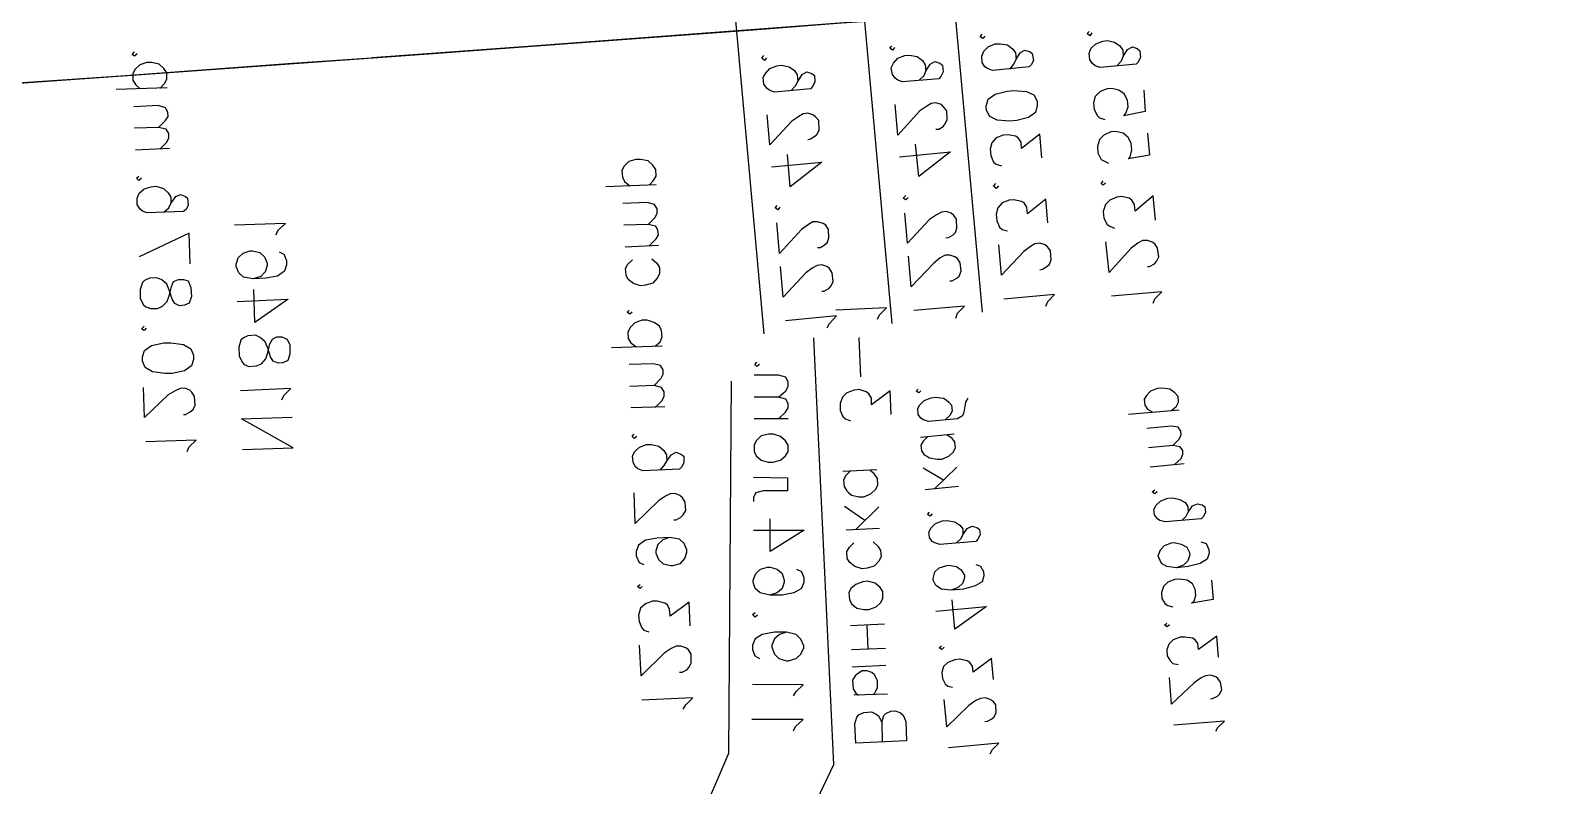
# Model space of a CAD drawing. Header units: metres. Extents: x 131 to 658, y 22 to 173.
# Drawn here: x 510.84 to 542.35, y 114.45 to 130.02 of the extents above; entities that cross this region are included whole.
import ezdxf

# ---------------------------------------------------------------- set-up
doc = ezdxf.new("R2010")
doc.units = ezdxf.units.M
for name, color, linetype in [('ELECTR_CABLE', 7, 'Continuous'), ('ELECTR_CABLE_COMM', 7, 'Continuous'), ('ROAD', 7, 'Continuous'), ('SEWER', 7, 'Continuous'), ('SIDEWALK_PATH', 7, 'Continuous'), ('WATER_PIPELINE', 7, 'Continuous')]:
    doc.layers.add(name, color=color, linetype=linetype)

msp = doc.modelspace()

# ---------------------------------------------------------------- linework, layer by layer
at = {"layer": 'ELECTR_CABLE'}
for points in [[(522.203, 139.305), (521.37, 139.827), (521.37, 139.827), (527.806, 132.802), (527.806, 132.802), (528.605, 123.98)], [(522.125, 138.329), (521.426, 139.005), (521.426, 139.005), (525.165, 132.592), (525.165, 132.592), (525.964, 123.77)], [(532.733, 129.973), (532.689, 129.917), (532.689, 129.917), (532.634, 129.962), (532.634, 129.962), (532.678, 130.006)], [(528.661, 129.673), (528.617, 129.618), (528.617, 129.618), (528.561, 129.662), (528.561, 129.662), (528.605, 129.706)], [(533.244, 129.296), (533.344, 129.396), (533.344, 129.396), (533.377, 129.484), (533.377, 129.484), (533.466, 129.629), (533.466, 129.629), (533.566, 129.684), (533.566, 129.684), (533.666, 129.651), (533.666, 129.651), (533.721, 129.607), (533.721, 129.607), (533.732, 129.473), (533.732, 129.473), (533.688, 129.373), (533.688, 129.373), (533.643, 129.329), (533.643, 129.329), (532.9, 129.263), (532.9, 129.263), (532.8, 129.296), (532.8, 129.296), (532.745, 129.34), (532.745, 129.34), (532.689, 129.418), (532.689, 129.418), (532.678, 129.551), (532.678, 129.551), (532.711, 129.651), (532.711, 129.651), (532.811, 129.751), (532.811, 129.751), (532.955, 129.806), (532.955, 129.806), (533.055, 129.817), (533.055, 129.817), (533.199, 129.784), (533.199, 129.784), (533.31, 129.706), (533.31, 129.706), (533.366, 129.618), (533.366, 129.618), (533.377, 129.484)], [(526.02, 129.462), (525.975, 129.407), (525.975, 129.407), (525.92, 129.451), (525.92, 129.451), (525.964, 129.507)], [(526.53, 128.785), (526.619, 128.885), (526.619, 128.885), (526.663, 128.974), (526.663, 128.974), (526.752, 129.118), (526.752, 129.118), (526.852, 129.174), (526.852, 129.174), (526.952, 129.14), (526.952, 129.14), (527.007, 129.096), (527.007, 129.096), (527.019, 128.963), (527.019, 128.963), (526.974, 128.874), (526.974, 128.874), (526.93, 128.819), (526.93, 128.819), (526.186, 128.752), (526.186, 128.752), (526.086, 128.785), (526.086, 128.785), (526.031, 128.83), (526.031, 128.83), (525.964, 128.918), (525.964, 128.918), (525.953, 129.052), (525.953, 129.052), (525.998, 129.14), (525.998, 129.14), (526.086, 129.24), (526.086, 129.24), (526.231, 129.296), (526.231, 129.296), (526.331, 129.307), (526.331, 129.307), (526.486, 129.274), (526.486, 129.274), (526.597, 129.196), (526.597, 129.196), (526.652, 129.107), (526.652, 129.107), (526.663, 128.974)], [(529.171, 128.996), (529.271, 129.096), (529.271, 129.096), (529.304, 129.185), (529.304, 129.185), (529.393, 129.329), (529.393, 129.329), (529.493, 129.385), (529.493, 129.385), (529.593, 129.351), (529.593, 129.351), (529.649, 129.307), (529.649, 129.307), (529.66, 129.174), (529.66, 129.174), (529.615, 129.074), (529.615, 129.074), (529.571, 129.029), (529.571, 129.029), (528.827, 128.963), (528.827, 128.963), (528.727, 128.996), (528.727, 128.996), (528.672, 129.041), (528.672, 129.041), (528.617, 129.118), (528.617, 129.118), (528.594, 129.251), (528.594, 129.251), (528.639, 129.351), (528.639, 129.351), (528.727, 129.451), (528.727, 129.451), (528.872, 129.507), (528.872, 129.507), (528.972, 129.518), (528.972, 129.518), (529.127, 129.484), (529.127, 129.484), (529.238, 129.407), (529.238, 129.407), (529.293, 129.318), (529.293, 129.318), (529.304, 129.185)], [(533.799, 128.796), (533.832, 128.353), (533.832, 128.353), (533.388, 128.264), (533.388, 128.264), (533.433, 128.319), (533.433, 128.319), (533.477, 128.452), (533.477, 128.452), (533.466, 128.586), (533.466, 128.586), (533.399, 128.719), (533.399, 128.719), (533.288, 128.796), (533.288, 128.796), (533.144, 128.83), (533.144, 128.83), (533.044, 128.819), (533.044, 128.819), (532.9, 128.763), (532.9, 128.763), (532.8, 128.663), (532.8, 128.663), (532.767, 128.53), (532.767, 128.53), (532.778, 128.397), (532.778, 128.397), (532.844, 128.264), (532.844, 128.264), (532.889, 128.219), (532.889, 128.219), (533, 128.186)], [(526.874, 127.776), (526.93, 127.787), (526.93, 127.787), (527.019, 127.842), (527.019, 127.842), (527.063, 127.887), (527.063, 127.887), (527.107, 127.975), (527.107, 127.975), (527.096, 128.164), (527.096, 128.164), (527.03, 128.242), (527.03, 128.242), (526.974, 128.286), (526.974, 128.286), (526.874, 128.319), (526.874, 128.319), (526.774, 128.308), (526.774, 128.308), (526.686, 128.253), (526.686, 128.253), (526.541, 128.153), (526.541, 128.153), (526.086, 127.665), (526.086, 127.665), (526.031, 128.286)], [(529.515, 127.986), (529.571, 127.986), (529.571, 127.986), (529.66, 128.042), (529.66, 128.042), (529.704, 128.097), (529.704, 128.097), (529.748, 128.186), (529.748, 128.186), (529.737, 128.364), (529.737, 128.364), (529.671, 128.452), (529.671, 128.452), (529.626, 128.497), (529.626, 128.497), (529.515, 128.53), (529.515, 128.53), (529.415, 128.519), (529.415, 128.519), (529.327, 128.464), (529.327, 128.464), (529.182, 128.364), (529.182, 128.364), (528.727, 127.864), (528.727, 127.864), (528.672, 128.497)], [(528.761, 127.42), (529.815, 127.52), (529.815, 127.52), (529.16, 127.01), (529.16, 127.01), (529.094, 127.676)], [(533.876, 127.909), (533.921, 127.454), (533.921, 127.454), (533.477, 127.376), (533.477, 127.376), (533.521, 127.42), (533.521, 127.42), (533.555, 127.565), (533.555, 127.565), (533.543, 127.698), (533.543, 127.698), (533.477, 127.82), (533.477, 127.82), (533.377, 127.909), (533.377, 127.909), (533.222, 127.942), (533.222, 127.942), (533.122, 127.931), (533.122, 127.931), (532.978, 127.864), (532.978, 127.864), (532.889, 127.776), (532.889, 127.776), (532.844, 127.631), (532.844, 127.631), (532.855, 127.498), (532.855, 127.498), (532.922, 127.365), (532.922, 127.365), (532.978, 127.332), (532.978, 127.332), (533.077, 127.287)], [(526.12, 127.21), (527.163, 127.309), (527.163, 127.309), (526.508, 126.799), (526.508, 126.799), (526.453, 127.465)], [(533.011, 126.877), (532.966, 126.832), (532.966, 126.832), (532.922, 126.866), (532.922, 126.866), (532.966, 126.921)], [(526.297, 126.377), (526.253, 126.322), (526.253, 126.322), (526.197, 126.366), (526.197, 126.366), (526.242, 126.411)], [(528.938, 126.577), (528.894, 126.533), (528.894, 126.533), (528.838, 126.566), (528.838, 126.566), (528.894, 126.621)], [(534.043, 126.111), (533.998, 126.61), (533.998, 126.61), (533.621, 126.3), (533.621, 126.3), (533.61, 126.433), (533.61, 126.433), (533.555, 126.522), (533.555, 126.522), (533.499, 126.566), (533.499, 126.566), (533.344, 126.599), (533.344, 126.599), (533.244, 126.588), (533.244, 126.588), (533.1, 126.522), (533.1, 126.522), (533.011, 126.433), (533.011, 126.433), (532.966, 126.289), (532.966, 126.289), (532.978, 126.155), (532.978, 126.155), (533.044, 126.022), (533.044, 126.022), (533.1, 125.989), (533.1, 125.989), (533.199, 125.945)], [(527.074, 125.545), (527.13, 125.545), (527.13, 125.545), (527.218, 125.601), (527.218, 125.601), (527.274, 125.645), (527.274, 125.645), (527.307, 125.745), (527.307, 125.745), (527.296, 125.922), (527.296, 125.922), (527.241, 126.011), (527.241, 126.011), (527.185, 126.044), (527.185, 126.044), (527.074, 126.078), (527.074, 126.078), (526.974, 126.078), (526.974, 126.078), (526.885, 126.022), (526.885, 126.022), (526.741, 125.922), (526.741, 125.922), (526.286, 125.423), (526.286, 125.423), (526.231, 126.056)], [(529.715, 125.745), (529.771, 125.756), (529.771, 125.756), (529.87, 125.811), (529.87, 125.811), (529.915, 125.856), (529.915, 125.856), (529.948, 125.945), (529.948, 125.945), (529.937, 126.133), (529.937, 126.133), (529.882, 126.211), (529.882, 126.211), (529.826, 126.255), (529.826, 126.255), (529.726, 126.289), (529.726, 126.289), (529.626, 126.277), (529.626, 126.277), (529.526, 126.222), (529.526, 126.222), (529.382, 126.122), (529.382, 126.122), (528.927, 125.634), (528.927, 125.634), (528.872, 126.255)], [(533.876, 125.157), (533.921, 125.157), (533.921, 125.157), (534.021, 125.212), (534.021, 125.212), (534.065, 125.257), (534.065, 125.257), (534.109, 125.356), (534.109, 125.356), (534.087, 125.534), (534.087, 125.534), (534.032, 125.623), (534.032, 125.623), (533.976, 125.656), (533.976, 125.656), (533.876, 125.689), (533.876, 125.689), (533.776, 125.689), (533.776, 125.689), (533.677, 125.634), (533.677, 125.634), (533.543, 125.534), (533.543, 125.534), (533.088, 125.035), (533.088, 125.035), (533.022, 125.667)], [(527.163, 124.646), (527.207, 124.646), (527.207, 124.646), (527.307, 124.702), (527.307, 124.702), (527.351, 124.757), (527.351, 124.757), (527.396, 124.846), (527.396, 124.846), (527.374, 125.024), (527.374, 125.024), (527.318, 125.112), (527.318, 125.112), (527.263, 125.157), (527.263, 125.157), (527.163, 125.19), (527.163, 125.19), (527.063, 125.179), (527.063, 125.179), (526.963, 125.123), (526.963, 125.123), (526.83, 125.024), (526.83, 125.024), (526.364, 124.524), (526.364, 124.524), (526.308, 125.157)], [(529.804, 124.857), (529.848, 124.857), (529.848, 124.857), (529.948, 124.913), (529.948, 124.913), (529.992, 124.957), (529.992, 124.957), (530.037, 125.057), (530.037, 125.057), (530.015, 125.234), (530.015, 125.234), (529.959, 125.323), (529.959, 125.323), (529.904, 125.356), (529.904, 125.356), (529.804, 125.39), (529.804, 125.39), (529.704, 125.39), (529.704, 125.39), (529.604, 125.334), (529.604, 125.334), (529.471, 125.223), (529.471, 125.223), (529.005, 124.735), (529.005, 124.735), (528.949, 125.368)], [(533.998, 124.402), (534.032, 124.491), (534.032, 124.491), (534.176, 124.635), (534.176, 124.635), (533.133, 124.546)], [(528.306, 124.069), (528.35, 124.158), (528.35, 124.158), (528.494, 124.302), (528.494, 124.302), (527.451, 124.258)], [(529.926, 124.091), (529.959, 124.191), (529.959, 124.191), (530.103, 124.336), (530.103, 124.336), (529.06, 124.247)], [(527.274, 123.892), (527.318, 123.98), (527.318, 123.98), (527.462, 124.136), (527.462, 124.136), (526.408, 124.036)], [(515.8, 91.09), (515.622, 90.124), (515.622, 90.124), (527.407, 114.881), (527.407, 114.881), (526.996, 123.681)], [(527.962, 122.882), (527.929, 123.692)], [(528.594, 122.105), (528.572, 122.593), (528.572, 122.593), (528.184, 122.305), (528.184, 122.305), (528.184, 122.438), (528.184, 122.438), (528.128, 122.527), (528.128, 122.527), (528.073, 122.571), (528.073, 122.571), (527.929, 122.616), (527.929, 122.616), (527.829, 122.604), (527.829, 122.604), (527.673, 122.549), (527.673, 122.549), (527.584, 122.46), (527.584, 122.46), (527.54, 122.327), (527.54, 122.327), (527.54, 122.183), (527.54, 122.183), (527.596, 122.061), (527.596, 122.061), (527.651, 122.016), (527.651, 122.016), (527.751, 121.972)], [(529.205, 122.593), (529.16, 122.549), (529.16, 122.549), (529.105, 122.582), (529.105, 122.582), (529.149, 122.627)], [(534.376, 122.183), (534.476, 122.272), (534.476, 122.272), (534.52, 122.36), (534.52, 122.36), (534.509, 122.471), (534.509, 122.471), (534.442, 122.549), (534.442, 122.549), (534.342, 122.627), (534.342, 122.627), (534.187, 122.649), (534.187, 122.649), (534.087, 122.638), (534.087, 122.638), (533.943, 122.582), (533.943, 122.582), (533.854, 122.493), (533.854, 122.493), (533.81, 122.416), (533.81, 122.416), (533.821, 122.294), (533.821, 122.294), (533.876, 122.216), (533.876, 122.216), (533.987, 122.149)], [(530.17, 122.438), (530.126, 122.36), (530.126, 122.36), (530.092, 122.149), (530.092, 122.149), (530.059, 122.072), (530.059, 122.072), (529.959, 122.016), (529.959, 122.016), (529.36, 121.961), (529.36, 121.961), (529.26, 121.994), (529.26, 121.994), (529.205, 122.027), (529.205, 122.027), (529.149, 122.105), (529.149, 122.105), (529.138, 122.227), (529.138, 122.227), (529.182, 122.305), (529.182, 122.305), (529.271, 122.394), (529.271, 122.394), (529.415, 122.449), (529.415, 122.449), (529.515, 122.46), (529.515, 122.46), (529.671, 122.438), (529.671, 122.438), (529.726, 122.405), (529.726, 122.405), (529.782, 122.36), (529.782, 122.36), (529.837, 122.294), (529.837, 122.294), (529.848, 122.172), (529.848, 122.172), (529.804, 122.083), (529.804, 122.083), (529.704, 121.994)], [(534.531, 122.194), (533.488, 122.105)], [(529.893, 121.695), (529.194, 121.628)], [(529.338, 121.639), (529.249, 121.55), (529.249, 121.55), (529.205, 121.473), (529.205, 121.473), (529.216, 121.351), (529.216, 121.351), (529.271, 121.273), (529.271, 121.273), (529.327, 121.24), (529.327, 121.24), (529.382, 121.206), (529.382, 121.206), (529.538, 121.184), (529.538, 121.184), (529.637, 121.184), (529.637, 121.184), (529.782, 121.24), (529.782, 121.24), (529.87, 121.328), (529.87, 121.328), (529.915, 121.417), (529.915, 121.417), (529.904, 121.539), (529.904, 121.539), (529.848, 121.606), (529.848, 121.606), (529.737, 121.683)], [(534.398, 121.461), (534.531, 121.595), (534.531, 121.595), (534.575, 121.683), (534.575, 121.683), (534.564, 121.761), (534.564, 121.761), (534.509, 121.839), (534.509, 121.839), (534.365, 121.861), (534.365, 121.861), (533.865, 121.817)], [(534.431, 121.062), (534.575, 121.195), (534.575, 121.195), (534.609, 121.284), (534.609, 121.284), (534.609, 121.362), (534.609, 121.362), (534.553, 121.439), (534.553, 121.439), (534.398, 121.461), (534.398, 121.461), (533.899, 121.417)], [(529.948, 121.018), (529.493, 120.574)], [(534.631, 121.084), (533.932, 121.018)], [(528.295, 120.962), (527.596, 120.929)], [(527.751, 120.94), (527.651, 120.84), (527.651, 120.84), (527.607, 120.751), (527.607, 120.751), (527.618, 120.618), (527.618, 120.618), (527.673, 120.529), (527.673, 120.529), (527.718, 120.485), (527.718, 120.485), (527.773, 120.441), (527.773, 120.441), (527.929, 120.407), (527.929, 120.407), (528.028, 120.407), (528.028, 120.407), (528.173, 120.463), (528.173, 120.463), (528.272, 120.563), (528.272, 120.563), (528.317, 120.651), (528.317, 120.651), (528.306, 120.785), (528.306, 120.785), (528.25, 120.873), (528.25, 120.873), (528.15, 120.951)], [(529.671, 120.751), (529.249, 120.995)], [(529.981, 120.618), (529.293, 120.552)], [(534.076, 120.507), (534.032, 120.463), (534.032, 120.463), (533.976, 120.507), (533.976, 120.507), (534.032, 120.552)], [(528.051, 119.919), (527.629, 120.208)], [(528.339, 120.196), (527.862, 119.73)], [(529.438, 120.052), (529.393, 120.008), (529.393, 120.008), (529.338, 120.041), (529.338, 120.041), (529.382, 120.085)], [(534.587, 119.919), (534.675, 120.008), (534.675, 120.008), (534.72, 120.085), (534.72, 120.085), (534.808, 120.219), (534.808, 120.219), (534.908, 120.263), (534.908, 120.263), (535.008, 120.241), (535.008, 120.241), (535.064, 120.196), (535.064, 120.196), (535.075, 120.085), (535.075, 120.085), (535.03, 119.997), (535.03, 119.997), (534.986, 119.952), (534.986, 119.952), (534.243, 119.886), (534.243, 119.886), (534.132, 119.919), (534.132, 119.919), (534.087, 119.952), (534.087, 119.952), (534.021, 120.03), (534.021, 120.03), (534.01, 120.141), (534.01, 120.141), (534.054, 120.23), (534.054, 120.23), (534.154, 120.319), (534.154, 120.319), (534.298, 120.374), (534.298, 120.374), (534.398, 120.385), (534.398, 120.385), (534.542, 120.352), (534.542, 120.352), (534.653, 120.285), (534.653, 120.285), (534.709, 120.208), (534.709, 120.208), (534.72, 120.085)], [(529.937, 119.453), (530.037, 119.542), (530.037, 119.542), (530.07, 119.619), (530.07, 119.619), (530.159, 119.753), (530.159, 119.753), (530.259, 119.797), (530.259, 119.797), (530.359, 119.775), (530.359, 119.775), (530.414, 119.73), (530.414, 119.73), (530.425, 119.619), (530.425, 119.619), (530.381, 119.531), (530.381, 119.531), (530.337, 119.486), (530.337, 119.486), (529.593, 119.42), (529.593, 119.42), (529.493, 119.453), (529.493, 119.453), (529.438, 119.486), (529.438, 119.486), (529.382, 119.564), (529.382, 119.564), (529.371, 119.675), (529.371, 119.675), (529.415, 119.764), (529.415, 119.764), (529.504, 119.852), (529.504, 119.852), (529.649, 119.908), (529.649, 119.908), (529.748, 119.919), (529.748, 119.919), (529.904, 119.886), (529.904, 119.886), (530.004, 119.819), (530.004, 119.819), (530.07, 119.741), (530.07, 119.741), (530.07, 119.619)], [(528.35, 119.753), (527.662, 119.719)], [(528.217, 119.475), (528.317, 119.386), (528.317, 119.386), (528.372, 119.298), (528.372, 119.298), (528.383, 119.164), (528.383, 119.164), (528.339, 119.076), (528.339, 119.076), (528.239, 118.976), (528.239, 118.976), (528.095, 118.931), (528.095, 118.931), (527.995, 118.92), (527.995, 118.92), (527.84, 118.965), (527.84, 118.965), (527.74, 119.053), (527.74, 119.053), (527.684, 119.131), (527.684, 119.131), (527.673, 119.275), (527.673, 119.275), (527.729, 119.364), (527.729, 119.364), (527.818, 119.453)], [(534.975, 119.475), (535.086, 119.442), (535.086, 119.442), (535.141, 119.32), (535.141, 119.32), (535.152, 119.242), (535.152, 119.242), (535.108, 119.12), (535.108, 119.12), (534.964, 119.031), (534.964, 119.031), (534.72, 118.965), (534.72, 118.965), (534.476, 118.943), (534.476, 118.943), (534.276, 118.965), (534.276, 118.965), (534.165, 119.031), (534.165, 119.031), (534.109, 119.153), (534.109, 119.153), (534.098, 119.187), (534.098, 119.187), (534.143, 119.309), (534.143, 119.309), (534.231, 119.397), (534.231, 119.397), (534.376, 119.453), (534.376, 119.453), (534.431, 119.464), (534.431, 119.464), (534.575, 119.431), (534.575, 119.431), (534.686, 119.364), (534.686, 119.364), (534.742, 119.253), (534.742, 119.253), (534.753, 119.209), (534.753, 119.209), (534.709, 119.087), (534.709, 119.087), (534.62, 118.998), (534.62, 118.998), (534.476, 118.943)], [(530.337, 119.009), (530.436, 118.976), (530.436, 118.976), (530.492, 118.865), (530.492, 118.865), (530.503, 118.776), (530.503, 118.776), (530.47, 118.654), (530.47, 118.654), (530.325, 118.565), (530.325, 118.565), (530.081, 118.499), (530.081, 118.499), (529.826, 118.476), (529.826, 118.476), (529.626, 118.499), (529.626, 118.499), (529.515, 118.576), (529.515, 118.576), (529.46, 118.687), (529.46, 118.687), (529.46, 118.721), (529.46, 118.721), (529.493, 118.854), (529.493, 118.854), (529.582, 118.943), (529.582, 118.943), (529.737, 118.987), (529.737, 118.987), (529.782, 118.998), (529.782, 118.998), (529.937, 118.965), (529.937, 118.965), (530.037, 118.898), (530.037, 118.898), (530.103, 118.787), (530.103, 118.787), (530.103, 118.743), (530.103, 118.743), (530.07, 118.621), (530.07, 118.621), (529.97, 118.532), (529.97, 118.532), (529.826, 118.476)], [(528.417, 118.31), (528.417, 118.454), (528.417, 118.454), (528.361, 118.532), (528.361, 118.532), (528.261, 118.621), (528.261, 118.621), (528.106, 118.665), (528.106, 118.665), (528.006, 118.654), (528.006, 118.654), (527.862, 118.599), (527.862, 118.599), (527.762, 118.51), (527.762, 118.51), (527.718, 118.421), (527.718, 118.421), (527.729, 118.288), (527.729, 118.288), (527.773, 118.199), (527.773, 118.199), (527.884, 118.11), (527.884, 118.11), (528.028, 118.077), (528.028, 118.077), (528.128, 118.077), (528.128, 118.077), (528.284, 118.132), (528.284, 118.132), (528.372, 118.221), (528.372, 118.221), (528.417, 118.31)], [(535.197, 118.687), (535.23, 118.288), (535.23, 118.288), (534.786, 118.21), (534.786, 118.21), (534.842, 118.255), (534.842, 118.255), (534.875, 118.377), (534.875, 118.377), (534.864, 118.499), (534.864, 118.499), (534.808, 118.61), (534.808, 118.61), (534.698, 118.687), (534.698, 118.687), (534.542, 118.709), (534.542, 118.709), (534.442, 118.698), (534.442, 118.698), (534.298, 118.643), (534.298, 118.643), (534.209, 118.554), (534.209, 118.554), (534.165, 118.432), (534.165, 118.432), (534.176, 118.31), (534.176, 118.31), (534.243, 118.199), (534.243, 118.199), (534.298, 118.166), (534.298, 118.166), (534.398, 118.132)], [(529.515, 118.044), (530.558, 118.144), (530.558, 118.144), (529.904, 117.677), (529.904, 117.677), (529.848, 118.277)], [(528.45, 117.777), (527.751, 117.744)], [(528.117, 117.267), (528.095, 117.755)], [(534.331, 117.766), (534.287, 117.722), (534.287, 117.722), (534.231, 117.755), (534.231, 117.755), (534.276, 117.8)], [(528.472, 117.278), (527.773, 117.245)], [(529.682, 117.3), (529.637, 117.256), (529.637, 117.256), (529.582, 117.289), (529.582, 117.289), (529.626, 117.333)], [(535.341, 117.1), (535.308, 117.533), (535.308, 117.533), (534.931, 117.256), (534.931, 117.256), (534.919, 117.378), (534.919, 117.378), (534.864, 117.456), (534.864, 117.456), (534.808, 117.489), (534.808, 117.489), (534.653, 117.511), (534.653, 117.511), (534.553, 117.511), (534.553, 117.511), (534.409, 117.456), (534.409, 117.456), (534.32, 117.367), (534.32, 117.367), (534.276, 117.245), (534.276, 117.245), (534.287, 117.123), (534.287, 117.123), (534.354, 117.012), (534.354, 117.012), (534.398, 116.967), (534.398, 116.967), (534.509, 116.945)], [(528.483, 116.923), (527.784, 116.89)], [(530.703, 116.634), (530.658, 117.067), (530.658, 117.067), (530.281, 116.79), (530.281, 116.79), (530.27, 116.912), (530.27, 116.912), (530.214, 116.989), (530.214, 116.989), (530.159, 117.023), (530.159, 117.023), (530.004, 117.056), (530.004, 117.056), (529.904, 117.045), (529.904, 117.045), (529.759, 116.989), (529.759, 116.989), (529.671, 116.901), (529.671, 116.901), (529.637, 116.779), (529.637, 116.779), (529.649, 116.657), (529.649, 116.657), (529.704, 116.546), (529.704, 116.546), (529.759, 116.501), (529.759, 116.501), (529.859, 116.479)], [(528.217, 116.324), (528.261, 116.368), (528.261, 116.368), (528.306, 116.468), (528.306, 116.468), (528.306, 116.601), (528.306, 116.601), (528.295, 116.645), (528.295, 116.645), (528.25, 116.734), (528.25, 116.734), (528.195, 116.779), (528.195, 116.779), (528.095, 116.812), (528.095, 116.812), (527.995, 116.812), (527.995, 116.812), (527.895, 116.756), (527.895, 116.756), (527.851, 116.712), (527.851, 116.712), (527.795, 116.623), (527.795, 116.623), (527.806, 116.446), (527.806, 116.446), (527.862, 116.357), (527.862, 116.357), (527.917, 116.313)], [(535.175, 116.235), (535.219, 116.246), (535.219, 116.246), (535.319, 116.29), (535.319, 116.29), (535.363, 116.335), (535.363, 116.335), (535.408, 116.424), (535.408, 116.424), (535.386, 116.579), (535.386, 116.579), (535.33, 116.657), (535.33, 116.657), (535.286, 116.69), (535.286, 116.69), (535.175, 116.723), (535.175, 116.723), (535.075, 116.712), (535.075, 116.712), (534.986, 116.668), (534.986, 116.668), (534.842, 116.568), (534.842, 116.568), (534.376, 116.124), (534.376, 116.124), (534.331, 116.679)], [(528.517, 116.335), (527.818, 116.313)], [(528.395, 115.747), (528.439, 115.891), (528.439, 115.891), (528.483, 115.935), (528.483, 115.935), (528.583, 115.98), (528.583, 115.98), (528.683, 115.991), (528.683, 115.991), (528.783, 115.946), (528.783, 115.946), (528.838, 115.902), (528.838, 115.902), (528.894, 115.769), (528.894, 115.769), (528.905, 115.369), (528.905, 115.369), (527.862, 115.325), (527.862, 115.325), (527.84, 115.724), (527.84, 115.724), (527.884, 115.858), (527.884, 115.858), (527.929, 115.913), (527.929, 115.913), (528.028, 115.957), (528.028, 115.957), (528.184, 115.969), (528.184, 115.969), (528.284, 115.924), (528.284, 115.924), (528.339, 115.88), (528.339, 115.88), (528.395, 115.747), (528.395, 115.747), (528.406, 115.347)], [(530.525, 115.769), (530.581, 115.78), (530.581, 115.78), (530.669, 115.824), (530.669, 115.824), (530.714, 115.869), (530.714, 115.869), (530.758, 115.957), (530.758, 115.957), (530.747, 116.113), (530.747, 116.113), (530.692, 116.191), (530.692, 116.191), (530.636, 116.224), (530.636, 116.224), (530.536, 116.257), (530.536, 116.257), (530.436, 116.246), (530.436, 116.246), (530.337, 116.202), (530.337, 116.202), (530.192, 116.102), (530.192, 116.102), (529.737, 115.658), (529.737, 115.658), (529.682, 116.224)], [(535.286, 115.569), (535.33, 115.647), (535.33, 115.647), (535.463, 115.78), (535.463, 115.78), (534.42, 115.691)], [(530.636, 115.103), (530.68, 115.192), (530.68, 115.192), (530.814, 115.325), (530.814, 115.325), (529.771, 115.225)]]:
    msp.add_lwpolyline(points, dxfattribs=at)
at = {"layer": 'ELECTR_CABLE_COMM'}
for points in [[(527.851, 138.65), (527.274, 139.449), (527.274, 139.449), (529.671, 132.991), (529.671, 132.991), (530.47, 124.213)], [(530.525, 129.906), (530.481, 129.862), (530.481, 129.862), (530.425, 129.895), (530.425, 129.895), (530.47, 129.95)], [(531.036, 129.229), (531.124, 129.329), (531.124, 129.329), (531.169, 129.429), (531.169, 129.429), (531.258, 129.573), (531.258, 129.573), (531.346, 129.618), (531.346, 129.618), (531.457, 129.584), (531.457, 129.584), (531.502, 129.551), (531.502, 129.551), (531.524, 129.407), (531.524, 129.407), (531.479, 129.318), (531.479, 129.318), (531.435, 129.274), (531.435, 129.274), (530.68, 129.196), (530.68, 129.196), (530.581, 129.24), (530.581, 129.24), (530.525, 129.274), (530.525, 129.274), (530.47, 129.362), (530.47, 129.362), (530.459, 129.496), (530.459, 129.496), (530.503, 129.595), (530.503, 129.595), (530.592, 129.684), (530.592, 129.684), (530.736, 129.751), (530.736, 129.751), (530.836, 129.751), (530.836, 129.751), (530.991, 129.729), (530.991, 129.729), (531.102, 129.64), (531.102, 129.64), (531.158, 129.562), (531.158, 129.562), (531.169, 129.429)], [(531.602, 128.475), (531.568, 128.33), (531.568, 128.33), (531.424, 128.231), (531.424, 128.231), (531.18, 128.164), (531.18, 128.164), (531.036, 128.153), (531.036, 128.153), (530.78, 128.175), (530.78, 128.175), (530.625, 128.253), (530.625, 128.253), (530.558, 128.375), (530.558, 128.375), (530.547, 128.464), (530.547, 128.464), (530.592, 128.608), (530.592, 128.608), (530.736, 128.708), (530.736, 128.708), (530.98, 128.774), (530.98, 128.774), (531.124, 128.785), (531.124, 128.785), (531.38, 128.763), (531.38, 128.763), (531.535, 128.697), (531.535, 128.697), (531.602, 128.563), (531.602, 128.563), (531.602, 128.475)], [(531.701, 127.398), (531.657, 127.887), (531.657, 127.887), (531.28, 127.587), (531.28, 127.587), (531.269, 127.72), (531.269, 127.72), (531.213, 127.809), (531.213, 127.809), (531.158, 127.842), (531.158, 127.842), (531.002, 127.875), (531.002, 127.875), (530.902, 127.864), (530.902, 127.864), (530.758, 127.809), (530.758, 127.809), (530.669, 127.709), (530.669, 127.709), (530.636, 127.576), (530.636, 127.576), (530.647, 127.443), (530.647, 127.443), (530.703, 127.309), (530.703, 127.309), (530.758, 127.265), (530.758, 127.265), (530.869, 127.232)], [(530.803, 126.821), (530.758, 126.766), (530.758, 126.766), (530.703, 126.81), (530.703, 126.81), (530.747, 126.866)], [(531.823, 126.056), (531.779, 126.544), (531.779, 126.544), (531.402, 126.244), (531.402, 126.244), (531.391, 126.377), (531.391, 126.377), (531.335, 126.466), (531.335, 126.466), (531.28, 126.499), (531.28, 126.499), (531.124, 126.533), (531.124, 126.533), (531.025, 126.522), (531.025, 126.522), (530.88, 126.466), (530.88, 126.466), (530.791, 126.366), (530.791, 126.366), (530.758, 126.233), (530.758, 126.233), (530.769, 126.1), (530.769, 126.1), (530.825, 125.967), (530.825, 125.967), (530.88, 125.922), (530.88, 125.922), (530.991, 125.889)], [(531.657, 125.09), (531.712, 125.101), (531.712, 125.101), (531.801, 125.157), (531.801, 125.157), (531.857, 125.201), (531.857, 125.201), (531.89, 125.29), (531.89, 125.29), (531.879, 125.479), (531.879, 125.479), (531.823, 125.556), (531.823, 125.556), (531.768, 125.601), (531.768, 125.601), (531.657, 125.634), (531.657, 125.634), (531.557, 125.623), (531.557, 125.623), (531.468, 125.567), (531.468, 125.567), (531.324, 125.467), (531.324, 125.467), (530.869, 124.979), (530.869, 124.979), (530.814, 125.601)], [(531.779, 124.336), (531.823, 124.435), (531.823, 124.435), (531.957, 124.58), (531.957, 124.58), (530.914, 124.48)]]:
    msp.add_lwpolyline(points, dxfattribs=at)
at = {"layer": 'ROAD'}
msp.add_lwpolyline([(509.718, 128.874), (511.572, 129.007), (513.125, 129.118), (519.051, 129.54), (525.742, 130.039), (527.573, 130.184), (528.106, 130.217), (528.361, 130.239), (537.682, 130.983), (538.015, 131.016), (546.992, 131.77), (551.409, 132.159), (553.983, 132.392), (556.303, 132.603), (565.602, 133.468), (566.789, 133.579), (574.912, 134.378)], dxfattribs=at)
at = {"layer": 'SEWER'}
for points in [[(526.264, 122.46), (526.419, 122.593), (526.419, 122.593), (526.464, 122.682), (526.464, 122.682), (526.464, 122.771), (526.464, 122.771), (526.419, 122.871), (526.419, 122.871), (526.264, 122.915), (526.264, 122.915), (525.765, 122.915)], [(525.876, 123.137), (525.82, 123.093), (525.82, 123.093), (525.776, 123.137), (525.776, 123.137), (525.82, 123.181)], [(520.993, 105.893), (520.86, 104.916), (520.86, 104.916), (525.243, 115.114), (525.243, 115.114), (525.299, 122.793)], [(526.264, 122.016), (526.408, 122.149), (526.408, 122.149), (526.464, 122.238), (526.464, 122.238), (526.464, 122.327), (526.464, 122.327), (526.419, 122.416), (526.419, 122.416), (526.264, 122.46), (526.264, 122.46), (525.765, 122.46)], [(526.464, 122.016), (525.765, 122.016)], [(526.464, 121.339), (526.464, 121.473), (526.464, 121.473), (526.408, 121.561), (526.408, 121.561), (526.308, 121.65), (526.308, 121.65), (526.164, 121.695), (526.164, 121.695), (526.064, 121.695), (526.064, 121.695), (525.909, 121.661), (525.909, 121.661), (525.809, 121.561), (525.809, 121.561), (525.765, 121.473), (525.765, 121.473), (525.765, 121.339), (525.765, 121.339), (525.809, 121.251), (525.809, 121.251), (525.909, 121.162), (525.909, 121.162), (526.053, 121.117), (526.053, 121.117), (526.153, 121.117), (526.153, 121.117), (526.308, 121.162), (526.308, 121.162), (526.408, 121.251), (526.408, 121.251), (526.464, 121.339)], [(525.754, 120.807), (526.453, 120.796), (526.453, 120.796), (526.453, 120.529), (526.453, 120.529), (525.953, 120.529), (525.953, 120.529), (525.798, 120.485), (525.798, 120.485), (525.754, 120.396), (525.754, 120.396), (525.754, 120.307)], [(525.754, 119.719), (526.797, 119.719), (526.797, 119.719), (526.098, 119.275), (526.098, 119.275), (526.098, 119.952)], [(526.641, 118.909), (526.741, 118.865), (526.741, 118.865), (526.786, 118.732), (526.786, 118.732), (526.786, 118.643), (526.786, 118.643), (526.741, 118.51), (526.741, 118.51), (526.586, 118.421), (526.586, 118.421), (526.342, 118.377), (526.342, 118.377), (526.086, 118.377), (526.086, 118.377), (525.887, 118.421), (525.887, 118.421), (525.787, 118.51), (525.787, 118.51), (525.742, 118.643), (525.742, 118.643), (525.742, 118.687), (525.742, 118.687), (525.798, 118.82), (525.798, 118.82), (525.898, 118.909), (525.898, 118.909), (526.042, 118.954), (526.042, 118.954), (526.098, 118.954), (526.098, 118.954), (526.242, 118.909), (526.242, 118.909), (526.342, 118.82), (526.342, 118.82), (526.386, 118.687), (526.386, 118.687), (526.386, 118.643), (526.386, 118.643), (526.342, 118.51), (526.342, 118.51), (526.242, 118.421), (526.242, 118.421), (526.086, 118.377)], [(525.831, 117.966), (525.787, 117.922), (525.787, 117.922), (525.731, 117.977), (525.731, 117.977), (525.787, 118.021)], [(526.43, 117.611), (526.286, 117.567), (526.286, 117.567), (526.186, 117.478), (526.186, 117.478), (526.131, 117.345), (526.131, 117.345), (526.131, 117.3), (526.131, 117.3), (526.186, 117.156), (526.186, 117.156), (526.275, 117.067), (526.275, 117.067), (526.43, 117.023), (526.43, 117.023), (526.475, 117.023), (526.475, 117.023), (526.63, 117.067), (526.63, 117.067), (526.73, 117.156), (526.73, 117.156), (526.786, 117.289), (526.786, 117.289), (526.786, 117.333), (526.786, 117.333), (526.73, 117.467), (526.73, 117.467), (526.63, 117.567), (526.63, 117.567), (526.43, 117.611), (526.43, 117.611), (526.186, 117.611), (526.186, 117.611), (525.931, 117.567), (525.931, 117.567), (525.787, 117.478), (525.787, 117.478), (525.731, 117.345), (525.731, 117.345), (525.731, 117.256), (525.731, 117.256), (525.776, 117.123), (525.776, 117.123), (525.876, 117.067)], [(526.575, 116.301), (526.63, 116.39), (526.63, 116.39), (526.774, 116.523), (526.774, 116.523), (525.731, 116.535)], [(526.575, 115.58), (526.619, 115.669), (526.619, 115.669), (526.774, 115.813), (526.774, 115.813), (525.72, 115.813)]]:
    msp.add_lwpolyline(points, dxfattribs=at)
at = {"layer": 'SIDEWALK_PATH'}
msp.add_lwpolyline([(528.539, 130.25), (521.282, 129.706), (517.886, 129.462), (517.875, 129.451), (516.244, 129.34), (512.704, 129.085), (504.126, 128.497)], dxfattribs=at)
at = {"layer": 'WATER_PIPELINE'}
for points in [[(513.037, 129.54), (512.981, 129.496), (512.981, 129.496), (512.937, 129.529), (512.937, 129.529), (512.981, 129.584)], [(513.503, 128.83), (513.603, 128.93), (513.603, 128.93), (513.647, 129.018), (513.647, 129.018), (513.647, 129.152), (513.647, 129.152), (513.591, 129.24), (513.591, 129.24), (513.492, 129.329), (513.492, 129.329), (513.336, 129.362), (513.336, 129.362), (513.236, 129.362), (513.236, 129.362), (513.092, 129.318), (513.092, 129.318), (512.992, 129.218), (512.992, 129.218), (512.948, 129.129), (512.948, 129.129), (512.948, 128.996), (512.948, 128.996), (513.003, 128.907), (513.003, 128.907), (513.103, 128.819)], [(513.658, 128.841), (512.604, 128.808)], [(513.481, 128.02), (513.625, 128.164), (513.625, 128.164), (513.68, 128.253), (513.68, 128.253), (513.669, 128.341), (513.669, 128.341), (513.625, 128.43), (513.625, 128.43), (513.469, 128.475), (513.469, 128.475), (512.97, 128.452)], [(513.503, 127.576), (513.647, 127.72), (513.647, 127.72), (513.691, 127.809), (513.691, 127.809), (513.691, 127.898), (513.691, 127.898), (513.636, 127.986), (513.636, 127.986), (513.481, 128.02), (513.481, 128.02), (512.981, 128.009)], [(513.702, 127.587), (513.003, 127.554)], [(523.601, 126.832), (523.69, 126.932), (523.69, 126.932), (523.745, 127.021), (523.745, 127.021), (523.734, 127.154), (523.734, 127.154), (523.678, 127.243), (523.678, 127.243), (523.579, 127.332), (523.579, 127.332), (523.423, 127.365), (523.423, 127.365), (523.323, 127.365), (523.323, 127.365), (523.179, 127.321), (523.179, 127.321), (523.079, 127.221), (523.079, 127.221), (523.035, 127.132), (523.035, 127.132), (523.046, 126.999), (523.046, 126.999), (523.09, 126.91), (523.09, 126.91), (523.201, 126.821)], [(513.125, 126.977), (513.07, 126.932), (513.07, 126.932), (513.026, 126.977), (513.026, 126.977), (513.07, 127.021)], [(513.591, 126.277), (513.691, 126.366), (513.691, 126.366), (513.736, 126.455), (513.736, 126.455), (513.836, 126.599), (513.836, 126.599), (513.935, 126.644), (513.935, 126.644), (514.035, 126.599), (514.035, 126.599), (514.08, 126.566), (514.08, 126.566), (514.091, 126.422), (514.091, 126.422), (514.046, 126.333), (514.046, 126.333), (513.991, 126.289), (513.991, 126.289), (513.247, 126.266), (513.247, 126.266), (513.148, 126.3), (513.148, 126.3), (513.092, 126.344), (513.092, 126.344), (513.037, 126.433), (513.037, 126.433), (513.037, 126.566), (513.037, 126.566), (513.081, 126.666), (513.081, 126.666), (513.181, 126.755), (513.181, 126.755), (513.325, 126.799), (513.325, 126.799), (513.425, 126.81), (513.425, 126.81), (513.58, 126.766), (513.58, 126.766), (513.68, 126.677), (513.68, 126.677), (513.736, 126.588), (513.736, 126.588), (513.736, 126.455)], [(523.745, 126.843), (522.702, 126.799)], [(523.579, 126.022), (523.723, 126.166), (523.723, 126.166), (523.767, 126.255), (523.767, 126.255), (523.767, 126.344), (523.767, 126.344), (523.712, 126.433), (523.712, 126.433), (523.556, 126.477), (523.556, 126.477), (523.057, 126.455)], [(514.135, 125.212), (514.113, 125.845), (514.113, 125.845), (513.081, 125.356)], [(515.9, 125.811), (515.955, 125.911), (515.955, 125.911), (516.099, 126.044), (516.099, 126.044), (515.045, 126.011)], [(523.59, 125.578), (523.745, 125.723), (523.745, 125.723), (523.789, 125.811), (523.789, 125.811), (523.778, 125.9), (523.778, 125.9), (523.734, 125.989), (523.734, 125.989), (523.579, 126.022), (523.579, 126.022), (523.079, 126.011)], [(515.966, 125.456), (516.066, 125.412), (516.066, 125.412), (516.122, 125.279), (516.122, 125.279), (516.122, 125.19), (516.122, 125.19), (516.077, 125.057), (516.077, 125.057), (515.933, 124.957), (515.933, 124.957), (515.689, 124.913), (515.689, 124.913), (515.434, 124.901), (515.434, 124.901), (515.234, 124.935), (515.234, 124.935), (515.134, 125.024), (515.134, 125.024), (515.078, 125.157), (515.078, 125.157), (515.078, 125.201), (515.078, 125.201), (515.123, 125.334), (515.123, 125.334), (515.223, 125.434), (515.223, 125.434), (515.367, 125.479), (515.367, 125.479), (515.411, 125.479), (515.411, 125.479), (515.567, 125.445), (515.567, 125.445), (515.667, 125.356), (515.667, 125.356), (515.722, 125.223), (515.722, 125.223), (515.722, 125.179), (515.722, 125.179), (515.678, 125.046), (515.678, 125.046), (515.589, 124.946), (515.589, 124.946), (515.434, 124.901)], [(523.789, 125.589), (523.101, 125.556)], [(523.656, 125.312), (523.756, 125.223), (523.756, 125.223), (523.812, 125.135), (523.812, 125.135), (523.812, 125.001), (523.812, 125.001), (523.767, 124.913), (523.767, 124.913), (523.678, 124.813), (523.678, 124.813), (523.523, 124.768), (523.523, 124.768), (523.423, 124.757), (523.423, 124.757), (523.279, 124.802), (523.279, 124.802), (523.168, 124.89), (523.168, 124.89), (523.124, 124.979), (523.124, 124.979), (523.113, 125.112), (523.113, 125.112), (523.157, 125.201), (523.157, 125.201), (523.257, 125.29)], [(514.157, 124.535), (514.113, 124.402), (514.113, 124.402), (514.013, 124.358), (514.013, 124.358), (513.913, 124.347), (513.913, 124.347), (513.813, 124.391), (513.813, 124.391), (513.758, 124.48), (513.758, 124.48), (513.702, 124.657), (513.702, 124.657), (513.647, 124.791), (513.647, 124.791), (513.547, 124.879), (513.547, 124.879), (513.447, 124.924), (513.447, 124.924), (513.292, 124.913), (513.292, 124.913), (513.192, 124.868), (513.192, 124.868), (513.148, 124.824), (513.148, 124.824), (513.103, 124.68), (513.103, 124.68), (513.103, 124.502), (513.103, 124.502), (513.159, 124.369), (513.159, 124.369), (513.214, 124.324), (513.214, 124.324), (513.314, 124.291), (513.314, 124.291), (513.458, 124.291), (513.458, 124.291), (513.558, 124.336), (513.558, 124.336), (513.658, 124.435), (513.658, 124.435), (513.702, 124.569), (513.702, 124.569), (513.747, 124.746), (513.747, 124.746), (513.791, 124.846), (513.791, 124.846), (513.891, 124.89), (513.891, 124.89), (513.991, 124.89), (513.991, 124.89), (514.091, 124.857), (514.091, 124.857), (514.146, 124.724), (514.146, 124.724), (514.157, 124.535)], [(515.101, 124.435), (516.155, 124.48), (516.155, 124.48), (515.467, 124.003), (515.467, 124.003), (515.445, 124.68)], [(523.246, 124.213), (523.201, 124.169), (523.201, 124.169), (523.146, 124.213), (523.146, 124.213), (523.19, 124.258)], [(513.225, 123.881), (513.181, 123.836), (513.181, 123.836), (513.125, 123.869), (513.125, 123.869), (513.181, 123.925)], [(523.723, 123.514), (523.823, 123.603), (523.823, 123.603), (523.867, 123.703), (523.867, 123.703), (523.856, 123.836), (523.856, 123.836), (523.812, 123.925), (523.812, 123.925), (523.701, 124.003), (523.701, 124.003), (523.556, 124.047), (523.556, 124.047), (523.456, 124.047), (523.456, 124.047), (523.301, 123.992), (523.301, 123.992), (523.212, 123.903), (523.212, 123.903), (523.157, 123.803), (523.157, 123.803), (523.168, 123.67), (523.168, 123.67), (523.223, 123.581), (523.223, 123.581), (523.323, 123.503)], [(514.202, 123.237), (514.157, 123.104), (514.157, 123.104), (514.013, 123.004), (514.013, 123.004), (513.758, 122.948), (513.758, 122.948), (513.614, 122.948), (513.614, 122.948), (513.358, 122.982), (513.358, 122.982), (513.203, 123.071), (513.203, 123.071), (513.148, 123.204), (513.148, 123.204), (513.148, 123.292), (513.148, 123.292), (513.192, 123.426), (513.192, 123.426), (513.336, 123.525), (513.336, 123.525), (513.591, 123.581), (513.591, 123.581), (513.736, 123.581), (513.736, 123.581), (513.991, 123.548), (513.991, 123.548), (514.146, 123.459), (514.146, 123.459), (514.202, 123.326), (514.202, 123.326), (514.202, 123.237)], [(516.188, 123.348), (516.144, 123.215), (516.144, 123.215), (516.044, 123.17), (516.044, 123.17), (515.944, 123.159), (515.944, 123.159), (515.844, 123.204), (515.844, 123.204), (515.789, 123.292), (515.789, 123.292), (515.733, 123.47), (515.733, 123.47), (515.678, 123.603), (515.678, 123.603), (515.578, 123.692), (515.578, 123.692), (515.478, 123.736), (515.478, 123.736), (515.323, 123.725), (515.323, 123.725), (515.234, 123.681), (515.234, 123.681), (515.178, 123.636), (515.178, 123.636), (515.134, 123.492), (515.134, 123.492), (515.145, 123.315), (515.145, 123.315), (515.201, 123.181), (515.201, 123.181), (515.245, 123.137), (515.245, 123.137), (515.345, 123.093), (515.345, 123.093), (515.5, 123.104), (515.5, 123.104), (515.6, 123.148), (515.6, 123.148), (515.689, 123.248), (515.689, 123.248), (515.733, 123.381), (515.733, 123.381), (515.778, 123.559), (515.778, 123.559), (515.833, 123.659), (515.833, 123.659), (515.922, 123.703), (515.922, 123.703), (516.022, 123.703), (516.022, 123.703), (516.133, 123.659), (516.133, 123.659), (516.188, 123.537), (516.188, 123.537), (516.188, 123.348)], [(523.867, 123.514), (522.824, 123.481)], [(523.701, 122.704), (523.845, 122.849), (523.845, 122.849), (523.889, 122.937), (523.889, 122.937), (523.889, 123.026), (523.889, 123.026), (523.834, 123.115), (523.834, 123.115), (523.69, 123.148), (523.69, 123.148), (523.19, 123.137)], [(513.991, 122.105), (514.035, 122.105), (514.035, 122.105), (514.135, 122.161), (514.135, 122.161), (514.191, 122.205), (514.191, 122.205), (514.235, 122.294), (514.235, 122.294), (514.224, 122.471), (514.224, 122.471), (514.168, 122.56), (514.168, 122.56), (514.124, 122.604), (514.124, 122.604), (514.024, 122.649), (514.024, 122.649), (513.924, 122.638), (513.924, 122.638), (513.825, 122.593), (513.825, 122.593), (513.68, 122.505), (513.68, 122.505), (513.192, 122.039), (513.192, 122.039), (513.17, 122.66)], [(516.022, 122.405), (516.066, 122.493), (516.066, 122.493), (516.21, 122.638), (516.21, 122.638), (515.167, 122.593)], [(523.723, 122.249), (523.867, 122.394), (523.867, 122.394), (523.911, 122.482), (523.911, 122.482), (523.911, 122.571), (523.911, 122.571), (523.856, 122.66), (523.856, 122.66), (523.701, 122.704), (523.701, 122.704), (523.201, 122.682)], [(515.212, 121.384), (516.255, 121.417), (516.255, 121.417), (515.189, 122.016), (515.189, 122.016), (516.233, 122.05)], [(523.923, 122.26), (523.223, 122.238)], [(523.346, 121.65), (523.29, 121.606), (523.29, 121.606), (523.246, 121.65), (523.246, 121.65), (523.29, 121.695)], [(514.069, 121.339), (514.113, 121.439), (514.113, 121.439), (514.257, 121.572), (514.257, 121.572), (513.214, 121.539)], [(523.823, 120.951), (523.911, 121.051), (523.911, 121.051), (523.967, 121.14), (523.967, 121.14), (524.056, 121.273), (524.056, 121.273), (524.156, 121.328), (524.156, 121.328), (524.255, 121.284), (524.255, 121.284), (524.311, 121.24), (524.311, 121.24), (524.311, 121.106), (524.311, 121.106), (524.267, 121.018), (524.267, 121.018), (524.222, 120.973), (524.222, 120.973), (523.468, 120.94), (523.468, 120.94), (523.368, 120.984), (523.368, 120.984), (523.312, 121.029), (523.312, 121.029), (523.268, 121.117), (523.268, 121.117), (523.257, 121.251), (523.257, 121.251), (523.301, 121.339), (523.301, 121.339), (523.401, 121.428), (523.401, 121.428), (523.545, 121.484), (523.545, 121.484), (523.645, 121.484), (523.645, 121.484), (523.801, 121.45), (523.801, 121.45), (523.9, 121.362), (523.9, 121.362), (523.956, 121.273), (523.956, 121.273), (523.967, 121.14)], [(524.111, 119.93), (524.156, 119.93), (524.156, 119.93), (524.255, 119.986), (524.255, 119.986), (524.3, 120.03), (524.3, 120.03), (524.355, 120.119), (524.355, 120.119), (524.344, 120.296), (524.344, 120.296), (524.289, 120.385), (524.289, 120.385), (524.233, 120.429), (524.233, 120.429), (524.133, 120.474), (524.133, 120.474), (524.034, 120.463), (524.034, 120.463), (523.934, 120.418), (523.934, 120.418), (523.789, 120.319), (523.789, 120.319), (523.312, 119.852), (523.312, 119.852), (523.29, 120.485)], [(524.022, 119.564), (523.878, 119.52), (523.878, 119.52), (523.778, 119.42), (523.778, 119.42), (523.734, 119.287), (523.734, 119.287), (523.734, 119.242), (523.734, 119.242), (523.789, 119.109), (523.789, 119.109), (523.889, 119.02), (523.889, 119.02), (524.045, 118.987), (524.045, 118.987), (524.089, 118.987), (524.089, 118.987), (524.244, 119.031), (524.244, 119.031), (524.333, 119.131), (524.333, 119.131), (524.378, 119.264), (524.378, 119.264), (524.378, 119.309), (524.378, 119.309), (524.322, 119.442), (524.322, 119.442), (524.222, 119.531), (524.222, 119.531), (524.022, 119.564), (524.022, 119.564), (523.767, 119.553), (523.767, 119.553), (523.523, 119.508), (523.523, 119.508), (523.379, 119.409), (523.379, 119.409), (523.334, 119.275), (523.334, 119.275), (523.334, 119.187), (523.334, 119.187), (523.39, 119.053), (523.39, 119.053), (523.49, 119.009)], [(523.456, 118.554), (523.412, 118.51), (523.412, 118.51), (523.357, 118.554), (523.357, 118.554), (523.412, 118.599)], [(524.444, 117.744), (524.422, 118.232), (524.422, 118.232), (524.034, 117.944), (524.034, 117.944), (524.022, 118.088), (524.022, 118.088), (523.978, 118.177), (523.978, 118.177), (523.923, 118.21), (523.923, 118.21), (523.767, 118.255), (523.767, 118.255), (523.667, 118.255), (523.667, 118.255), (523.523, 118.199), (523.523, 118.199), (523.423, 118.11), (523.423, 118.11), (523.379, 117.966), (523.379, 117.966), (523.39, 117.833), (523.39, 117.833), (523.445, 117.7), (523.445, 117.7), (523.49, 117.655), (523.49, 117.655), (523.59, 117.622)], [(524.222, 116.79), (524.278, 116.79), (524.278, 116.79), (524.378, 116.834), (524.378, 116.834), (524.422, 116.89), (524.422, 116.89), (524.466, 116.978), (524.466, 116.978), (524.466, 117.156), (524.466, 117.156), (524.411, 117.245), (524.411, 117.245), (524.355, 117.289), (524.355, 117.289), (524.255, 117.322), (524.255, 117.322), (524.156, 117.322), (524.156, 117.322), (524.056, 117.278), (524.056, 117.278), (523.911, 117.178), (523.911, 117.178), (523.434, 116.712), (523.434, 116.712), (523.401, 117.345)], [(524.3, 116.024), (524.355, 116.113), (524.355, 116.113), (524.5, 116.257), (524.5, 116.257), (523.445, 116.213)]]:
    msp.add_lwpolyline(points, dxfattribs=at)

doc.saveas('drawing.dxf')
